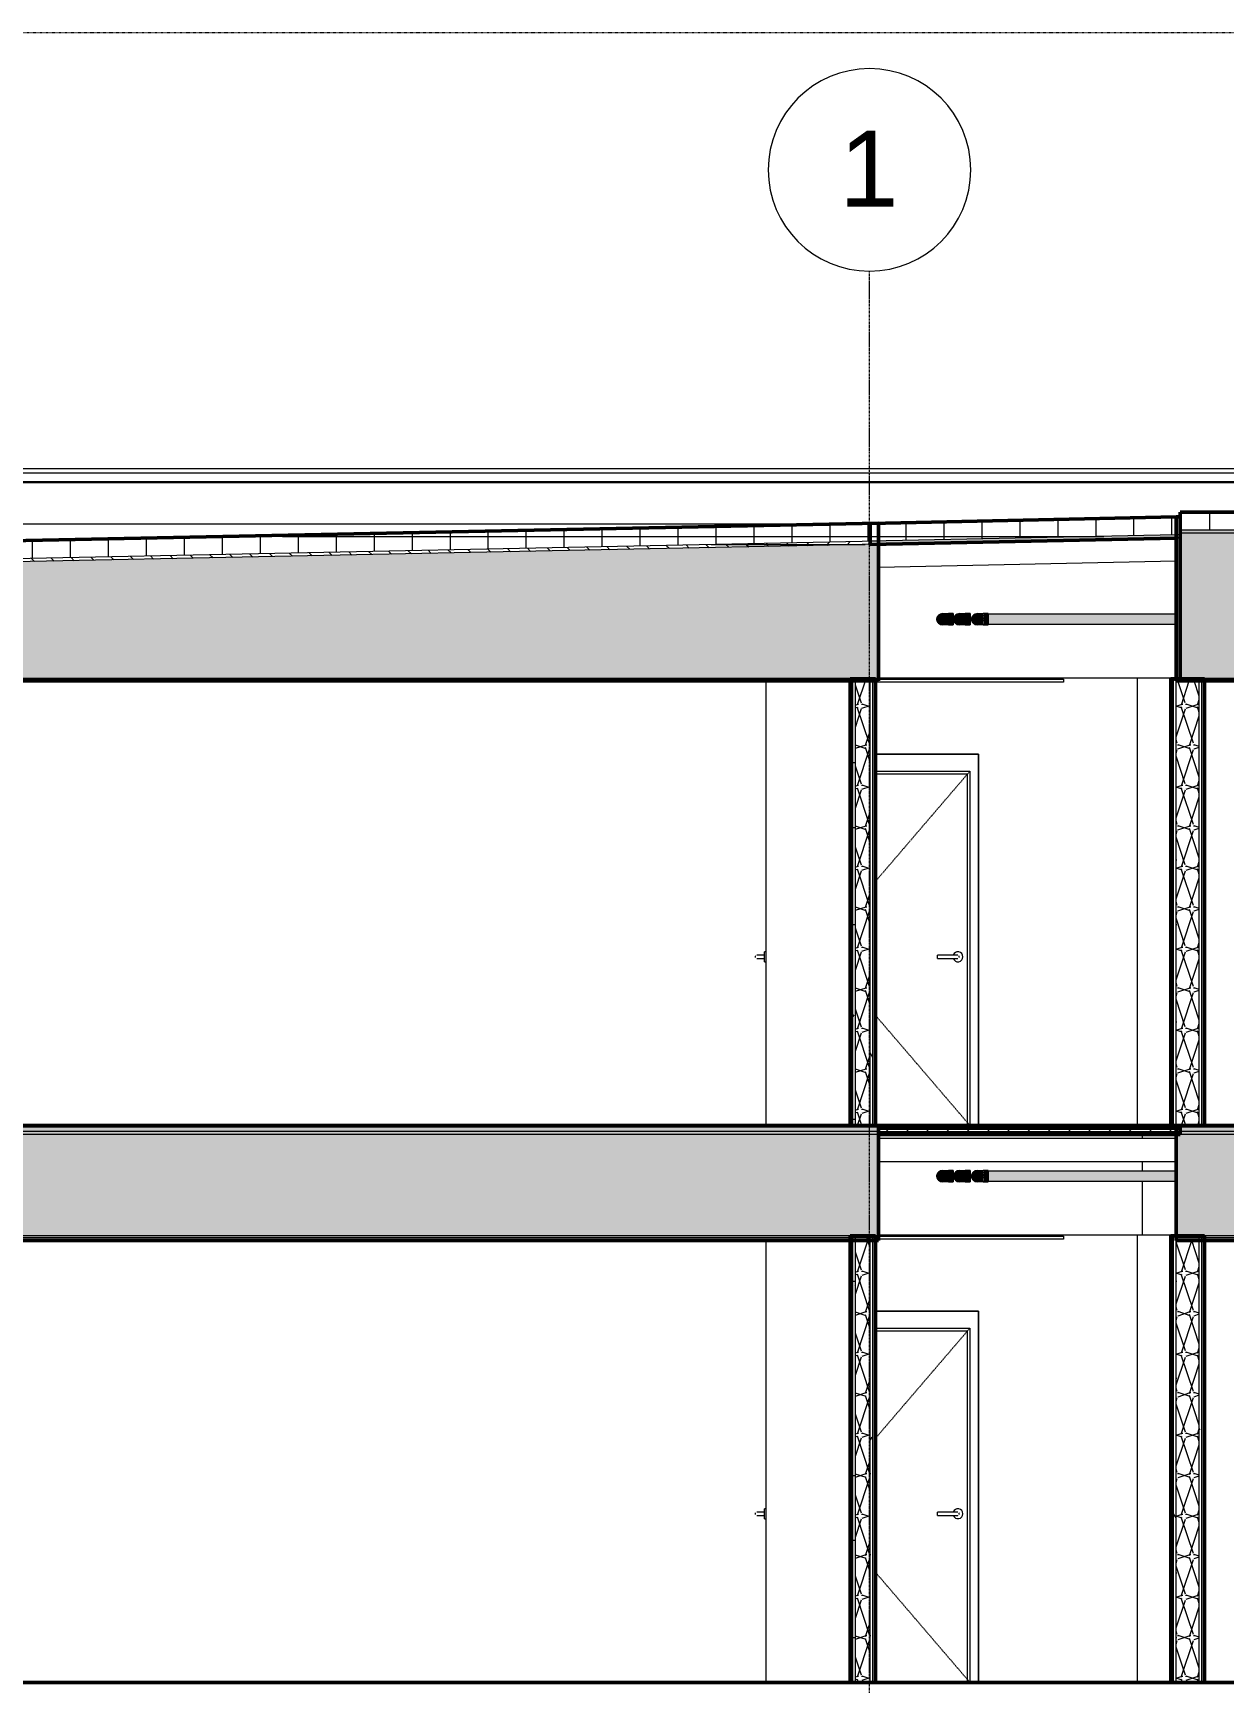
# Model space of a CAD drawing. Header units: inches. Extents: x -4168 to 1483, y -300 to 637.
# Drawn here: x -3679.5 to -3397.3, y 135.9 to 527 of the extents above; entities that cross this region are included whole.
import ezdxf

# ---------------------------------------------------------------- set-up
doc = ezdxf.new("R2010")
doc.units = ezdxf.units.IN
doc.header["$MEASUREMENT"] = 0
for name, pattern in [('Aligning Line 1_8_', [0.25, 0.125, -0.125]), ('Dash 1_16_', [0.125, 0.0625, -0.0625]), ('Grid Line 1_2_', [0.875, 0.5, -0.125, 0.125, -0.125])]:
    doc.linetypes.add(name, pattern=pattern)
for name, color, linetype, lineweight in [('0-1', 7, 'Continuous', 5), ('0-3', 10, 'Continuous', 13), ('A-CLNG-1', 135, 'Continuous', 13), ('A-DOOR-1', 7, 'Dash 1_16_', 9), ('A-DOOR-2', 7, 'Continuous', 9), ('A-DOOR-FRAM-1', 7, 'Continuous', 9), ('A-FLOR-2', 8, 'Continuous', 5), ('A-FLOR-3', 251, 'Continuous', 5), ('A-FLOR-6', 21, 'Continuous', 13), ('A-FLOR-7', 192, 'Continuous', 50), ('A-FLOR-8', 135, 'Continuous', 13), ('A-FLOR-LEVL-1', 51, 'Grid Line 1_2_', 9), ('A-FLOR-MCUT', 51, 'Continuous', 13), ('A-FLOR-PATT-2', 8, 'Continuous', 9), ('A-ROOF', 132, 'Continuous', 13), ('A-ROOF-1', 252, 'Continuous', 13), ('A-ROOF-2', 135, 'Continuous', 13), ('A-ROOF-3', 132, 'Continuous', 50), ('A-ROOF-PATT-1', 132, 'Continuous', 9), ('A-WALL-2', 10, 'Continuous', 13), ('A-WALL-3', 135, 'Continuous', 13), ('A-WALL-PATT-1', 7, 'Continuous', 9), ('A-WALL-PATT-2', 253, 'Continuous', 9), ('G-ANNO-SYMB', 111, 'Aligning Line 1_8_', 9), ('I-WALL-1', 250, 'Continuous', 50), ('I-WALL-2', 135, 'Continuous', 13), ('P-PIPE-1', 55, 'Continuous', 9), ('P-PIPE-2', 8, 'Continuous', 5), ('P-PIPE-3', 94, 'Continuous', 9), ('S-BEAM-1', 55, 'Continuous', 9), ('S-GRID-1', 1, 'Grid Line 1_2_', 9), ('S-GRID-IDEN', 1, 'Continuous', 9)]:
    doc.layers.add(name, color=color, linetype=linetype, lineweight=lineweight)
doc.styles.add('Arial_1', font='arial.ttf', dxfattribs={"height": 18})
pattern_1 = [(0, (-3769.654, 146.633), (30.72, 7.68), [1.267, -21.773, 1.267, -21.773, -122.88]), (0, (-3769.654, 146.633), (30.72, 7.68), [-46.08, 1.267, -44.813, 1.267, -21.773, -53.76]), (0, (-3769.654, 146.633), (30.72, 7.68), [-115.2, 1.267, -14.093, 1.267, -37.133]), (120, (-3758.134, 150.473), (-22.011075, 22.7643), [1.267, -21.773, 1.267, -21.773, -122.88]), (120, (-3758.134, 150.473), (-22.011075, 22.7643), [-46.08, 1.267, -44.813, 1.267, -21.773, -53.76]), (120, (-3758.134, 150.473), (-22.011075, 22.7643), [-115.2, 1.267, -14.093, 1.267, -37.133]), (240, (-3754.294, 165.833), (-8.708925, -30.4443), [1.267, -21.773, 1.267, -21.773, -122.88]), (240, (-3754.294, 165.833), (-8.708925, -30.4443), [-46.08, 1.267, -44.813, 1.267, -21.773, -53.76]), (240, (-3754.294, 165.833), (-8.708925, -30.4443), [-115.2, 1.267, -14.093, 1.267, -37.133])]
pattern_2 = [(161.57, (-3769.174, 147.113), (-3.8399538, -1.54e-05), [0, -27.322, 3.034, 0]), (18.43, (-3770.134, 147.113), (-3.8399538, 1.54e-05), [0, -27.322, 3.034, 0]), (108.43, (-3769.174, 147.113), (1.919622, -9.6005246), [9.106, -21.25]), (71.57, (-3770.134, 147.113), (1.919622, 9.6005246), [9.106, -21.25])]
pattern_3 = [(0, (-3769.654, 146.633), (0, 4.798), []), (315, (-3769.654, 146.633), (4.7984266, 0), [6.786, -6.786]), (45, (-3769.654, 146.633), (4.7984266, 0), [6.786, -6.786])]
pattern_4 = [(0, (-3769.654, 146.633), (0, 9), []), (90, (-3769.654, 146.633), (-9, 6e-16), [])]

# ---------------------------------------------------------------- blocks, each defined once
blk = doc.blocks.new('HOLLOW METAL - UNIT DOOR-V3-BUILDING SECTION - NORTH_SOUTH THRU PARKING RAMP - LOOKING WEST')
at = {"layer": 'A-DOOR-1'}
for p, q in [((-3457.52, 352), (-3479.92, 325.87)), ((-3479.92, 294.13), (-3457.52, 268))]:
    blk.add_line(p, q, dxfattribs=at)
at = {"layer": 'A-DOOR-2'}
for p, q in [((-3461.07, 308.39), (-3465.2, 308.39)), ((-3465.2, 308), (-3465.2, 308.39)), ((-3465.2, 307.61), (-3465.2, 308)), ((-3465.2, 307.61), (-3461.07, 307.61))]:
    blk.add_line(p, q, dxfattribs=at)
at = {"layer": 'A-DOOR-2', "flags": 128}
for points in [[(-3460.48, 308.39), (-3460.48, 308.39), (-3460.48, 308.39), (-3460.48, 308.39), (-3460.48, 308.39), (-3460.49, 308.39), (-3460.49, 308.39), (-3460.5, 308.39), (-3460.51, 308.39), (-3460.51, 308.39), (-3460.52, 308.39), (-3460.53, 308.39), (-3460.54, 308.39), (-3460.55, 308.39), (-3460.57, 308.39), (-3460.58, 308.39), (-3460.59, 308.39), (-3460.61, 308.39), (-3460.62, 308.39), (-3460.64, 308.39), (-3460.66, 308.39), (-3460.67, 308.39), (-3460.69, 308.39), (-3460.71, 308.39), (-3460.73, 308.39), (-3460.75, 308.39), (-3460.77, 308.39), (-3460.79, 308.39), (-3460.81, 308.39), (-3460.83, 308.39), (-3460.85, 308.39), (-3460.88, 308.39), (-3460.9, 308.39), (-3460.92, 308.39), (-3460.94, 308.39), (-3460.97, 308.39), (-3460.99, 308.39), (-3461.01, 308.39), (-3461.04, 308.39), (-3461.06, 308.39), (-3461.07, 308.39)], [(-3461.07, 307.61), (-3461.04, 307.61), (-3461.02, 307.61), (-3461, 307.61), (-3460.97, 307.61), (-3460.95, 307.61), (-3460.93, 307.61), (-3460.9, 307.61), (-3460.88, 307.61), (-3460.86, 307.61), (-3460.84, 307.61), (-3460.82, 307.61), (-3460.79, 307.61), (-3460.77, 307.61), (-3460.75, 307.61), (-3460.73, 307.61), (-3460.71, 307.61), (-3460.7, 307.61), (-3460.68, 307.61), (-3460.66, 307.61), (-3460.64, 307.61), (-3460.63, 307.61), (-3460.61, 307.61), (-3460.6, 307.61), (-3460.58, 307.61), (-3460.57, 307.61), (-3460.56, 307.61), (-3460.55, 307.61), (-3460.54, 307.61), (-3460.53, 307.61), (-3460.52, 307.61), (-3460.51, 307.61), (-3460.5, 307.61), (-3460.5, 307.61), (-3460.49, 307.61), (-3460.49, 307.61), (-3460.48, 307.61), (-3460.48, 307.61), (-3460.48, 307.61), (-3460.48, 307.61)]]:
    blk.add_lwpolyline(points, dxfattribs=at)
at = {"layer": 'A-DOOR-2'}
for centre, radius, start, end in [((-3460.38, 308), 1.18, 0, 160.3657), ((-3460.38, 308), 1.18, 199.5633, 0), ((-3460.48, 308), 0.394, 75, 90), ((-3460.48, 308), 0.394, 270, 285), ((-3460.48, 308), 0.394, 0, 30), ((-3460.48, 308), 0.394, 330, 0)]:
    blk.add_arc(centre, radius, start, end, dxfattribs=at)
at = {"layer": 'A-DOOR-FRAM-1'}
for p, q in [((-3455.52, 356), (-3479.92, 356)), ((-3455.52, 268), (-3455.52, 356)), ((-3479.92, 352), (-3457.52, 352)), ((-3457.52, 352), (-3457.52, 268)), ((-3479.92, 351.37), (-3458.15, 351.37)), ((-3458.15, 351.37), (-3458.15, 268))]:
    blk.add_line(p, q, dxfattribs=at)
blk = doc.blocks.new('Dimension Lumber - LVL - 3_5X5_5-2120386-BUILDING SECTION - NORTH_SOUTH THRU PARKING RAMP - LOOKING WEST')
at = {"layer": 'S-BEAM-1'}
for p, q in [((-3479.22, 265), (-3408.67, 265)), ((-3479.22, 259.5), (-3408.67, 259.5))]:
    blk.add_line(p, q, dxfattribs=at)
blk = doc.blocks.new('Elbow - PVC - Sch 40 - Standard-2079255-BUILDING SECTION - NORTH_SOUTH THRU PARKING RAMP - LOOKING WEST')
at = {"layer": 'P-PIPE-1'}
h = blk.add_hatch(color=256, dxfattribs=at)
h.paths.add_polyline_path([(-3464, 254.66), (-3463.65, 254.7), (-3463.31, 254.85), (-3462.96, 255.16), (-3462.83, 255.35), (-3462.7, 255.65), (-3462.66, 256), (-3462.7, 256.35), (-3462.85, 256.69), (-3463.16, 257.04), (-3463.41, 257.2), (-3463.69, 257.3), (-3464.02, 257.34), (-3464.35, 257.3), (-3464.69, 257.15), (-3465.03, 256.85), (-3465.19, 256.62), (-3465.3, 256.35), (-3465.34, 256), (-3465.3, 255.65), (-3465.15, 255.31), (-3464.84, 254.96), (-3464.53, 254.78), (-3464.31, 254.7)], flags=0)
h.paths.add_polyline_path([(-3464, 254.81), (-3464.31, 254.85), (-3464.64, 255.01), (-3464.84, 255.16), (-3465.03, 255.41), (-3465.16, 255.82), (-3465.19, 256), (-3465.15, 256.31), (-3464.95, 256.7), (-3464.78, 256.88), (-3464.53, 257.05), (-3464.31, 257.15), (-3464, 257.19), (-3463.69, 257.15), (-3463.3, 256.95), (-3463.08, 256.74), (-3462.97, 256.59), (-3462.84, 256.18), (-3462.81, 256), (-3462.85, 255.69), (-3462.97, 255.41), (-3463.16, 255.16), (-3463.5, 254.93), (-3463.82, 254.84)], flags=0)
h = blk.add_hatch(color=256, dxfattribs=at)
h.paths.add_polyline_path([(-3462.65, 256), (-3462.62, 256.95), (-3462.66, 257.34), (-3463.43, 257.32), (-3463.43, 257.29), (-3463.57, 257.27), (-3463.24, 257.1), (-3462.95, 256.82), (-3462.82, 256.63), (-3462.7, 256.35), (-3462.65, 256.03)], flags=0)
h.paths.add_polyline_path([(-3462.97, 256.89), (-3463.21, 257.11), (-3463.03, 256.95)], flags=0)
h.paths.add_polyline_path([(-3463.43, 257.29), (-3463.57, 257.34), (-3463.48, 257.3)], flags=0)
for points in [[(-3462.62, 254.66), (-3462.66, 255.94), (-3462.76, 255.51), (-3462.85, 255.31), (-3463.16, 254.96), (-3463.33, 254.84), (-3463.57, 254.7), (-3463.57, 254.66), (-3462.66, 254.66)], [(-3462.62, 254.66), (-3461.47, 254.66), (-3461.47, 256), (-3462.62, 255.96), (-3462.62, 254.66)]]:
    blk.add_hatch(color=256, dxfattribs=at).paths.add_polyline_path(points, flags=0)
h = blk.add_hatch(color=256, dxfattribs=at)
h.paths.add_polyline_path([(-3462.62, 256), (-3461.47, 256), (-3461.47, 257.3), (-3462.62, 257.3), (-3462.62, 256.06)], flags=0)
h.paths.add_polyline_path([(-3462.62, 257.3), (-3461.47, 257.3), (-3461.47, 257.34), (-3462.62, 257.3), (-3462.62, 257.3)], flags=0)
for p, q in [((-3461.47, 257.34), (-3462.62, 257.34)), ((-3462.62, 254.66), (-3461.47, 254.66)), ((-3461.47, 257.34), (-3461.47, 256)), ((-3461.47, 256), (-3461.47, 254.66))]:
    blk.add_line(p, q, dxfattribs=at)
at = {"layer": 'P-PIPE-1', "flags": 128}
for points in [[(-3465.34, 256), (-3465.34, 256.05), (-3465.34, 256.11), (-3465.33, 256.16), (-3465.33, 256.21), (-3465.32, 256.27), (-3465.31, 256.32), (-3465.29, 256.37), (-3465.28, 256.42), (-3465.26, 256.47), (-3465.24, 256.52), (-3465.22, 256.57), (-3465.19, 256.62), (-3465.17, 256.67), (-3465.14, 256.71), (-3465.11, 256.76), (-3465.08, 256.8), (-3465.05, 256.85), (-3465.01, 256.89), (-3464.97, 256.93), (-3464.94, 256.96), (-3464.9, 257), (-3464.86, 257.04), (-3464.81, 257.07), (-3464.77, 257.1), (-3464.73, 257.13), (-3464.68, 257.16), (-3464.63, 257.19), (-3464.59, 257.21), (-3464.54, 257.23), (-3464.49, 257.25), (-3464.44, 257.27), (-3464.39, 257.29), (-3464.33, 257.3), (-3464.28, 257.31), (-3464.23, 257.32), (-3464.18, 257.33), (-3464.12, 257.34), (-3464.07, 257.34), (-3464.01, 257.34), (-3464, 257.34)], [(-3464, 254.66), (-3464.05, 254.66), (-3464.11, 254.66), (-3464.16, 254.67), (-3464.21, 254.67), (-3464.27, 254.68), (-3464.32, 254.69), (-3464.37, 254.71), (-3464.42, 254.72), (-3464.47, 254.74), (-3464.52, 254.76), (-3464.57, 254.78), (-3464.62, 254.81), (-3464.67, 254.83), (-3464.71, 254.86), (-3464.76, 254.89), (-3464.8, 254.92), (-3464.85, 254.95), (-3464.89, 254.99), (-3464.93, 255.03), (-3464.96, 255.06), (-3465, 255.1), (-3465.04, 255.14), (-3465.07, 255.19), (-3465.1, 255.23), (-3465.13, 255.27), (-3465.16, 255.32), (-3465.19, 255.37), (-3465.21, 255.41), (-3465.23, 255.46), (-3465.25, 255.51), (-3465.27, 255.56), (-3465.29, 255.61), (-3465.3, 255.67), (-3465.31, 255.72), (-3465.32, 255.77), (-3465.33, 255.82), (-3465.34, 255.88), (-3465.34, 255.93), (-3465.34, 255.99), (-3465.34, 256)], [(-3464, 257.34), (-3464, 257.34), (-3464, 257.34), (-3463.99, 257.34), (-3463.98, 257.34), (-3463.97, 257.34), (-3463.96, 257.34), (-3463.95, 257.34), (-3463.93, 257.34), (-3463.91, 257.34), (-3463.89, 257.34), (-3463.87, 257.34), (-3463.84, 257.34), (-3463.82, 257.34), (-3463.79, 257.34), (-3463.76, 257.34), (-3463.73, 257.34), (-3463.69, 257.34), (-3463.66, 257.34), (-3463.62, 257.34), (-3463.58, 257.34), (-3463.54, 257.34), (-3463.5, 257.34), (-3463.46, 257.34), (-3463.41, 257.34), (-3463.37, 257.34), (-3463.32, 257.34), (-3463.27, 257.34), (-3463.22, 257.34), (-3463.17, 257.34), (-3463.12, 257.34), (-3463.07, 257.34), (-3463.02, 257.34), (-3462.97, 257.34), (-3462.91, 257.34), (-3462.86, 257.34), (-3462.8, 257.34), (-3462.75, 257.34), (-3462.69, 257.34), (-3462.64, 257.34), (-3462.62, 257.34)], [(-3462.62, 254.66), (-3462.68, 254.66), (-3462.73, 254.66), (-3462.79, 254.66), (-3462.84, 254.66), (-3462.9, 254.66), (-3462.95, 254.66), (-3463, 254.66), (-3463.06, 254.66), (-3463.11, 254.66), (-3463.16, 254.66), (-3463.21, 254.66), (-3463.26, 254.66), (-3463.31, 254.66), (-3463.36, 254.66), (-3463.4, 254.66), (-3463.45, 254.66), (-3463.49, 254.66), (-3463.53, 254.66), (-3463.57, 254.66), (-3463.61, 254.66), (-3463.65, 254.66), (-3463.68, 254.66), (-3463.72, 254.66), (-3463.75, 254.66), (-3463.78, 254.66), (-3463.81, 254.66), (-3463.84, 254.66), (-3463.86, 254.66), (-3463.89, 254.66), (-3463.91, 254.66), (-3463.93, 254.66), (-3463.94, 254.66), (-3463.96, 254.66), (-3463.97, 254.66), (-3463.98, 254.66), (-3463.99, 254.66), (-3463.99, 254.66), (-3464, 254.66), (-3464, 254.66)]]:
    blk.add_lwpolyline(points, dxfattribs=at)
at = {"layer": 'P-PIPE-1'}
for start, end in [(0, 180), (180, 0)]:
    blk.add_arc((-3464, 256), 1.34, start, end, dxfattribs=at)
blk = doc.blocks.new('Dimension Lumber - LVL - 3_5X5_5-V4-BUILDING SECTION - NORTH_SOUTH THRU PARKING RAMP - LOOKING WEST')
at = {"layer": 'S-BEAM-1'}
for p, q in [((-3479.1, 400.28), (-3479.22, 405.77)), ((-3408.67, 401.74), (-3479.1, 400.28))]:
    blk.add_line(p, q, dxfattribs=at)
blk = doc.blocks.new('HOLLOW METAL - UNIT DOOR-V6-BUILDING SECTION - NORTH_SOUTH THRU PARKING RAMP - LOOKING WEST')
at = {"layer": 'A-DOOR-2'}
for p, q in [((-3505.92, 309.18), (-3506.24, 309.18)), ((-3506.24, 308), (-3506.24, 309.18)), ((-3506.24, 308.39), (-3507.42, 308.39)), ((-3507.42, 307.61), (-3506.24, 307.61)), ((-3506.24, 306.82), (-3506.24, 308)), ((-3506.24, 306.82), (-3505.92, 306.82))]:
    blk.add_line(p, q, dxfattribs=at)
at = {"layer": 'A-DOOR-2', "flags": 128}
for points in [[(-3507.42, 308.39), (-3507.44, 308.39), (-3507.47, 308.39), (-3507.49, 308.39), (-3507.51, 308.39), (-3507.54, 308.39), (-3507.56, 308.39), (-3507.58, 308.39), (-3507.61, 308.39), (-3507.63, 308.39), (-3507.65, 308.39), (-3507.67, 308.39), (-3507.69, 308.39), (-3507.71, 308.39), (-3507.73, 308.39), (-3507.75, 308.39), (-3507.77, 308.39), (-3507.79, 308.39), (-3507.81, 308.39), (-3507.83, 308.39), (-3507.84, 308.39), (-3507.86, 308.39), (-3507.87, 308.39), (-3507.89, 308.39), (-3507.9, 308.39), (-3507.92, 308.39), (-3507.93, 308.39), (-3507.94, 308.39), (-3507.95, 308.39), (-3507.96, 308.39), (-3507.97, 308.39), (-3507.98, 308.39), (-3507.99, 308.39), (-3507.99, 308.39), (-3508, 308.39), (-3508, 308.39), (-3508.01, 308.39), (-3508.01, 308.39), (-3508.01, 308.39), (-3508.01, 308.39)], [(-3508.01, 307.61), (-3508.01, 307.61), (-3508.01, 307.61), (-3508.01, 307.61), (-3508, 307.61), (-3508, 307.61), (-3507.99, 307.61), (-3507.99, 307.61), (-3507.98, 307.61), (-3507.97, 307.61), (-3507.96, 307.61), (-3507.95, 307.61), (-3507.94, 307.61), (-3507.93, 307.61), (-3507.92, 307.61), (-3507.91, 307.61), (-3507.89, 307.61), (-3507.88, 307.61), (-3507.86, 307.61), (-3507.85, 307.61), (-3507.83, 307.61), (-3507.81, 307.61), (-3507.8, 307.61), (-3507.78, 307.61), (-3507.76, 307.61), (-3507.74, 307.61), (-3507.72, 307.61), (-3507.7, 307.61), (-3507.68, 307.61), (-3507.66, 307.61), (-3507.63, 307.61), (-3507.61, 307.61), (-3507.59, 307.61), (-3507.57, 307.61), (-3507.54, 307.61), (-3507.52, 307.61), (-3507.5, 307.61), (-3507.47, 307.61), (-3507.45, 307.61), (-3507.43, 307.61), (-3507.42, 307.61)]]:
    blk.add_lwpolyline(points, dxfattribs=at)
at = {"layer": 'A-DOOR-2'}
for start, end in [(150, 180), (180, 210), (82.7725, 90), (270, 277.2275)]:
    blk.add_arc((-3508.01, 308), 0.394, start, end, dxfattribs=at)
blk = doc.blocks.new('CTR - 1st Phase - Common Walls_rvt-1-BUILDING SECTION - NORTH_SOUTH THRU PARKING RAMP - LOOKING WEST')
at = {"layer": 'A-WALL-PATT-1'}
h = blk.add_hatch(dxfattribs=at)
h.set_pattern_fill('FP_1', color=256, style=0, pattern_type=2)
h.set_pattern_definition(pattern_1)
h.paths.add_polyline_path([(-3485.3, 268), (-3485.3, 373.37), (-3485.92, 373.37), (-3485.92, 268)], flags=0)
h = blk.add_hatch(dxfattribs=at)
h.set_pattern_fill('FP_1', color=256, style=0, pattern_type=2)
h.set_pattern_definition(pattern_1)
h.paths.add_polyline_path([(-3484.67, 268), (-3484.67, 373.37), (-3485.3, 373.37), (-3485.3, 268)], flags=0)
h = blk.add_hatch(dxfattribs=at)
h.set_pattern_fill('FP_1', color=256, style=0, pattern_type=2)
h.set_pattern_definition(pattern_1)
h.paths.add_polyline_path([(-3480.55, 268), (-3480.55, 373.37), (-3481.17, 373.37), (-3481.17, 268)], flags=0)
h = blk.add_hatch(dxfattribs=at)
h.set_pattern_fill('FP_1', color=256, style=0, pattern_type=2)
h.set_pattern_definition(pattern_1)
h.paths.add_polyline_path([(-3479.92, 268), (-3479.92, 373.37), (-3480.55, 373.37), (-3480.55, 268)], flags=0)
h = blk.add_hatch(dxfattribs=at)
h.set_pattern_fill('FP_1', color=256, style=0, pattern_type=2)
h.set_pattern_definition(pattern_1)
h.paths.add_polyline_path([(-3409.3, 268), (-3409.3, 373.87), (-3409.92, 373.87), (-3409.92, 268)], flags=0)
h = blk.add_hatch(dxfattribs=at)
h.set_pattern_fill('FP_1', color=256, style=0, pattern_type=2)
h.set_pattern_definition(pattern_1)
h.paths.add_polyline_path([(-3408.67, 268), (-3408.67, 373.87), (-3409.3, 373.87), (-3409.3, 268)], flags=0)
h = blk.add_hatch(dxfattribs=at)
h.set_pattern_fill('FP_1', color=256, style=0, pattern_type=2)
h.set_pattern_definition(pattern_1)
h.paths.add_polyline_path([(-3401.92, 268), (-3401.92, 373.37), (-3402.55, 373.37), (-3402.55, 268)], flags=0)
h = blk.add_hatch(dxfattribs=at)
h.set_pattern_fill('FP_1', color=256, style=0, pattern_type=2)
h.set_pattern_definition(pattern_1)
h.paths.add_polyline_path([(-3485.3, 136), (-3485.3, 240.75), (-3485.92, 240.75), (-3485.92, 136)], flags=0)
h = blk.add_hatch(dxfattribs=at)
h.set_pattern_fill('FP_1', color=256, style=0, pattern_type=2)
h.set_pattern_definition(pattern_1)
h.paths.add_polyline_path([(-3484.67, 136), (-3484.67, 240.75), (-3485.3, 240.75), (-3485.3, 136)], flags=0)
h = blk.add_hatch(dxfattribs=at)
h.set_pattern_fill('FP_1', color=256, style=0, pattern_type=2)
h.set_pattern_definition(pattern_1)
h.paths.add_polyline_path([(-3481.17, 136), (-3480.55, 136), (-3480.55, 240.75), (-3481.17, 240.75), (-3481.17, 160.21)], flags=0)
h = blk.add_hatch(dxfattribs=at)
h.set_pattern_fill('FP_1', color=256, style=0, pattern_type=2)
h.set_pattern_definition(pattern_1)
h.paths.add_polyline_path([(-3409.3, 136), (-3409.3, 241.87), (-3409.92, 241.87), (-3409.92, 136)], flags=0)
h = blk.add_hatch(dxfattribs=at)
h.set_pattern_fill('FP_1', color=256, style=0, pattern_type=2)
h.set_pattern_definition(pattern_1)
h.paths.add_polyline_path([(-3409.3, 136), (-3408.67, 136), (-3408.67, 241.87), (-3409.3, 241.87), (-3409.3, 147.98)], flags=0)
h = blk.add_hatch(dxfattribs=at)
h.set_pattern_fill('FP_1', color=256, style=0, pattern_type=2)
h.set_pattern_definition(pattern_1)
h.paths.add_polyline_path([(-3402.55, 136), (-3402.55, 240.75), (-3403.17, 240.75), (-3403.17, 136)], flags=0)
h = blk.add_hatch(dxfattribs=at)
h.set_pattern_fill('FP_1', color=256, style=0, pattern_type=2)
h.set_pattern_definition(pattern_1)
h.paths.add_polyline_path([(-3401.92, 136), (-3401.92, 240.75), (-3402.55, 240.75), (-3402.55, 136)], flags=0)
at = {"layer": 'A-WALL-PATT-2'}
h = blk.add_hatch(dxfattribs=at)
h.set_pattern_fill('FP_4', color=256, style=0, pattern_type=2)
h.set_pattern_definition(pattern_2)
h.paths.add_polyline_path([(-3481.17, 268), (-3481.17, 373.87), (-3484.67, 373.87), (-3484.67, 268)], flags=0)
h = blk.add_hatch(dxfattribs=at)
h.set_pattern_fill('FP_4', color=256, style=0, pattern_type=2)
h.set_pattern_definition(pattern_2)
h.paths.add_polyline_path([(-3403.17, 268), (-3403.17, 373.37), (-3407.67, 373.37), (-3407.67, 373.87), (-3408.67, 373.87), (-3408.67, 268)], flags=0)
h = blk.add_hatch(dxfattribs=at)
h.set_pattern_fill('FP_4', color=256, style=0, pattern_type=2)
h.set_pattern_definition(pattern_2)
h.paths.add_polyline_path([(-3484.67, 136), (-3481.17, 136), (-3481.17, 241.87), (-3484.67, 241.87), (-3484.67, 160.21)], flags=0)
h = blk.add_hatch(dxfattribs=at)
h.set_pattern_fill('FP_4', color=256, style=0, pattern_type=2)
h.set_pattern_definition(pattern_2)
h.paths.add_polyline_path([(-3403.17, 136), (-3403.17, 240.75), (-3408.67, 240.75), (-3408.67, 136)], flags=0)
at = {"layer": 'P-PIPE-1'}
for points in [[(-3464, 386.81), (-3463.64, 386.88), (-3463.41, 386.97), (-3463.16, 387.16), (-3462.97, 387.41), (-3462.85, 387.71), (-3462.82, 388.07), (-3462.9, 388.43), (-3463.03, 388.67), (-3463.16, 388.84), (-3463.46, 389.05), (-3463.82, 389.16), (-3464, 389.19), (-3464.31, 389.15), (-3464.59, 389.03), (-3464.84, 388.84), (-3465.05, 388.55), (-3465.16, 388.18), (-3465.17, 387.9), (-3465.13, 387.65), (-3465.03, 387.41), (-3464.84, 387.16), (-3464.53, 386.95), (-3464.18, 386.84)], [(-3460, 386.81), (-3459.64, 386.88), (-3459.41, 386.97), (-3459.16, 387.16), (-3458.97, 387.41), (-3458.85, 387.71), (-3458.82, 388.07), (-3458.9, 388.43), (-3459.03, 388.67), (-3459.16, 388.84), (-3459.46, 389.05), (-3459.82, 389.16), (-3460, 389.19), (-3460.34, 389.13), (-3460.59, 389.03), (-3460.84, 388.84), (-3461.05, 388.55), (-3461.16, 388.18), (-3461.17, 387.9), (-3461.13, 387.65), (-3461.03, 387.41), (-3460.84, 387.16), (-3460.59, 386.97), (-3460.18, 386.84)], [(-3455.76, 386.81), (-3455.39, 386.88), (-3455.16, 386.97), (-3454.92, 387.16), (-3454.73, 387.41), (-3454.61, 387.71), (-3454.58, 388.07), (-3454.66, 388.43), (-3454.79, 388.67), (-3454.92, 388.84), (-3455.22, 389.05), (-3455.58, 389.16), (-3455.76, 389.19), (-3456.15, 389.11), (-3456.35, 389.03), (-3456.6, 388.84), (-3456.8, 388.55), (-3456.92, 388.18), (-3456.93, 387.9), (-3456.89, 387.65), (-3456.79, 387.41), (-3456.6, 387.16), (-3456.35, 386.97), (-3455.94, 386.84)], [(-3464, 254.81), (-3463.64, 254.88), (-3463.41, 254.97), (-3463.16, 255.16), (-3462.97, 255.41), (-3462.85, 255.71), (-3462.82, 256.07), (-3462.9, 256.43), (-3463.03, 256.67), (-3463.16, 256.84), (-3463.46, 257.05), (-3463.82, 257.16), (-3464, 257.19), (-3464.31, 257.15), (-3464.59, 257.03), (-3464.84, 256.84), (-3465.05, 256.55), (-3465.16, 256.18), (-3465.17, 255.9), (-3465.13, 255.65), (-3465.03, 255.41), (-3464.84, 255.16), (-3464.53, 254.95), (-3464.18, 254.84)], [(-3460, 254.81), (-3459.64, 254.88), (-3459.41, 254.97), (-3459.16, 255.16), (-3458.97, 255.41), (-3458.85, 255.71), (-3458.82, 256.07), (-3458.9, 256.43), (-3459.03, 256.67), (-3459.16, 256.84), (-3459.46, 257.05), (-3459.82, 257.16), (-3460, 257.19), (-3460.34, 257.13), (-3460.59, 257.03), (-3460.84, 256.84), (-3461.05, 256.55), (-3461.16, 256.18), (-3461.17, 255.9), (-3461.13, 255.65), (-3461.03, 255.41), (-3460.84, 255.16), (-3460.59, 254.97), (-3460.18, 254.84)], [(-3455.76, 254.81), (-3455.39, 254.88), (-3455.16, 254.97), (-3454.92, 255.16), (-3454.73, 255.41), (-3454.61, 255.71), (-3454.58, 256.07), (-3454.66, 256.43), (-3454.79, 256.67), (-3454.92, 256.84), (-3455.22, 257.05), (-3455.58, 257.16), (-3455.76, 257.19), (-3456.15, 257.11), (-3456.35, 257.03), (-3456.6, 256.84), (-3456.8, 256.55), (-3456.92, 256.18), (-3456.93, 255.9), (-3456.89, 255.65), (-3456.79, 255.41), (-3456.6, 255.16), (-3456.35, 254.97), (-3455.94, 254.84)]]:
    blk.add_hatch(color=256, dxfattribs=at).paths.add_polyline_path(points, flags=0)
at = {"layer": 'P-PIPE-2'}
for points in [[(-3453.23, 388), (-3408.67, 388.01), (-3408.67, 389.19), (-3453.23, 389.15), (-3453.23, 388.31)], [(-3451.96, 386.81), (-3408.67, 386.85), (-3408.67, 388), (-3453.23, 388), (-3453.23, 386.81)], [(-3408.67, 256), (-3408.67, 257.19), (-3453.23, 257.15), (-3453.23, 256), (-3416.67, 256)], [(-3418.44, 254.81), (-3408.67, 254.85), (-3408.67, 256), (-3453.23, 256), (-3453.23, 254.81), (-3435.2, 254.81)]]:
    blk.add_hatch(color=256, dxfattribs=at).paths.add_polyline_path(points, flags=0)
at = {"layer": 'A-CLNG-1'}
for p, q in [((-3435.32, 373.07), (-3479.92, 373.07)), ((-3479.22, 373.82), (-3435.32, 373.82)), ((-3435.32, 373.82), (-3435.32, 373.07)), ((-3479.22, 241.82), (-3435.32, 241.82)), ((-3435.32, 241.07), (-3479.22, 241.07)), ((-3435.32, 241.82), (-3435.32, 241.07))]:
    blk.add_line(p, q, dxfattribs=at)
at = {"layer": 'A-WALL-2'}
for p, q in [((-3485.3, 268), (-3485.3, 373.87)), ((-3484.67, 268), (-3484.67, 373.87)), ((-3481.17, 268), (-3481.17, 373.87)), ((-3480.55, 268), (-3480.55, 373.87)), ((-3409.3, 268), (-3409.3, 373.87)), ((-3408.67, 268), (-3408.67, 373.87)), ((-3403.17, 268), (-3403.17, 373.87)), ((-3402.55, 268), (-3402.55, 373.87)), ((-3485.3, 136), (-3485.3, 241.87)), ((-3484.67, 136), (-3484.67, 241.87)), ((-3481.17, 136), (-3481.17, 241.87)), ((-3480.55, 136), (-3480.55, 241.87)), ((-3409.3, 136), (-3409.3, 241.87)), ((-3408.67, 136), (-3408.67, 241.87)), ((-3403.17, 136), (-3403.17, 241.87)), ((-3402.55, 136), (-3402.55, 241.87))]:
    blk.add_line(p, q, dxfattribs=at)
at = {"layer": 'I-WALL-1'}
for p, q in [((-3485.92, 373.87), (-3485.92, 268)), ((-3479.92, 373.87), (-3485.92, 373.87)), ((-3479.92, 268), (-3479.92, 373.87)), ((-3401.92, 373.87), (-3409.92, 373.87)), ((-3409.92, 373.87), (-3409.92, 268)), ((-3401.92, 268), (-3401.92, 373.87)), ((-3485.92, 268), (-3479.92, 268)), ((-3409.92, 268), (-3401.92, 268)), ((-3485.92, 241.87), (-3485.92, 136)), ((-3479.92, 241.87), (-3485.92, 241.87)), ((-3479.92, 136), (-3479.92, 241.87)), ((-3401.92, 241.87), (-3409.92, 241.87)), ((-3409.92, 241.87), (-3409.92, 136)), ((-3401.92, 136), (-3401.92, 241.87)), ((-3485.92, 136), (-3479.92, 136)), ((-3409.92, 136), (-3401.92, 136))]:
    blk.add_line(p, q, dxfattribs=at)
at = {"layer": 'I-WALL-2'}
for p, q in [((-3505.92, 373.37), (-3505.92, 268)), ((-3417.92, 374), (-3479.22, 374)), ((-3408.67, 374), (-3417.92, 374)), ((-3417.92, 374), (-3417.92, 268)), ((-3479.92, 356), (-3455.52, 356)), ((-3455.52, 356), (-3455.52, 268)), ((-3505.92, 240.75), (-3505.92, 136)), ((-3417.92, 242), (-3479.22, 242)), ((-3408.67, 242), (-3417.92, 242)), ((-3417.92, 242), (-3417.92, 136)), ((-3479.92, 224), (-3455.52, 224)), ((-3455.52, 224), (-3455.52, 136))]:
    blk.add_line(p, q, dxfattribs=at)
at = {"layer": 'P-PIPE-1'}
for p, q in [((-3408.67, 389.19), (-3453.23, 389.19)), ((-3453.23, 386.81), (-3408.67, 386.81)), ((-3408.67, 257.19), (-3453.23, 257.19)), ((-3453.23, 254.81), (-3408.67, 254.81))]:
    blk.add_line(p, q, dxfattribs=at)
at = {"layer": 'P-PIPE-3'}
for centre, start, end in [((-3464, 388), 0, 180), ((-3464, 388), 180, 0), ((-3460, 388), 0, 180), ((-3460, 388), 180, 0), ((-3455.76, 388), 0, 180), ((-3455.76, 388), 180, 0), ((-3464, 256), 0, 180), ((-3464, 256), 180, 0), ((-3460, 256), 0, 180), ((-3460, 256), 180, 0), ((-3455.76, 256), 0, 180), ((-3455.76, 256), 180, 0)]:
    blk.add_arc(centre, 1.19, start, end, dxfattribs=at)
at = {"layer": '0-3'}
for name, p in [('Dimension Lumber - LVL - 3_5X5_5-V4-BUILDING SECTION - NORTH_SOUTH THRU PARKING RAMP - LOOKING WEST', (0, 0)), ('Elbow - PVC - Sch 40 - Standard-2079255-BUILDING SECTION - NORTH_SOUTH THRU PARKING RAMP - LOOKING WEST', (0, 132)), ('Elbow - PVC - Sch 40 - Standard-2079255-BUILDING SECTION - NORTH_SOUTH THRU PARKING RAMP - LOOKING WEST', (4, 132)), ('Elbow - PVC - Sch 40 - Standard-2079255-BUILDING SECTION - NORTH_SOUTH THRU PARKING RAMP - LOOKING WEST', (8.24, 132)), ('HOLLOW METAL - UNIT DOOR-V3-BUILDING SECTION - NORTH_SOUTH THRU PARKING RAMP - LOOKING WEST', (0, 0)), ('HOLLOW METAL - UNIT DOOR-V6-BUILDING SECTION - NORTH_SOUTH THRU PARKING RAMP - LOOKING WEST', (0, 0)), ('Dimension Lumber - LVL - 3_5X5_5-2120386-BUILDING SECTION - NORTH_SOUTH THRU PARKING RAMP - LOOKING WEST', (0, 0)), ('Elbow - PVC - Sch 40 - Standard-2079255-BUILDING SECTION - NORTH_SOUTH THRU PARKING RAMP - LOOKING WEST', (0, 0)), ('Elbow - PVC - Sch 40 - Standard-2079255-BUILDING SECTION - NORTH_SOUTH THRU PARKING RAMP - LOOKING WEST', (4, 0)), ('Elbow - PVC - Sch 40 - Standard-2079255-BUILDING SECTION - NORTH_SOUTH THRU PARKING RAMP - LOOKING WEST', (8.24, 0)), ('HOLLOW METAL - UNIT DOOR-V3-BUILDING SECTION - NORTH_SOUTH THRU PARKING RAMP - LOOKING WEST', (0, -132)), ('HOLLOW METAL - UNIT DOOR-V6-BUILDING SECTION - NORTH_SOUTH THRU PARKING RAMP - LOOKING WEST', (0, -132))]:
    blk.add_blockref(name, p, dxfattribs=at)
blk = doc.blocks.new('Basic Wall _ EXT - FIBER CEMENT - SMALL - ___-2145929-BUILDING SECTION - NORTH_SOUTH THRU PARKING RAMP - LOOKING WEST')
at = {"layer": 'A-WALL-3'}
for p, q in [((-2061.36, 423.66), (-3867.29, 423.66)), ((-2076.8, 422.6), (-3851.85, 422.6)), ((-3851.44, 420.42), (-2077.21, 420.42)), ((-2077.53, 420.57), (-3851.11, 420.57))]:
    blk.add_line(p, q, dxfattribs=at)
blk = doc.blocks.new('Grid - Grid Head - Circle-50561-BUILDING SECTION - NORTH_SOUTH THRU PARKING RAMP - LOOKING WEST')
at = {"layer": 'S-GRID-IDEN'}
for start, end in [(0, 180), (180, 360)]:
    blk.add_arc((-3481.32, 494.5), 24, start, end, dxfattribs=at)

msp = doc.modelspace()

# ---------------------------------------------------------------- hatches: boundary and pattern name
at = {"layer": 'A-FLOR-2'}
for points in [[(-3479.2237, 410.5259), (-3408.6737, 411.9957), (-3408.6737, 412.2457), (-3479.2237, 410.776), (-3479.2237, 410.5441)], [(-3416.6737, 267.0312), (-3408.6737, 267.0312), (-3408.6737, 267.4062), (-3479.2237, 267.4062), (-3479.2237, 267.0312), (-3417.5098, 267.0312)]]:
    msp.add_hatch(color=256, dxfattribs=at).paths.add_polyline_path(points, flags=0)
h = msp.add_hatch(color=256, dxfattribs=at)
h.paths.add_polyline_path([(-2076.1737, 267.625), (-2076.1737, 267.875), (-3408.6737, 267.875), (-3408.6737, 267.625), (-2127.9861, 267.625)], flags=0)
h.paths.add_polyline_path([(-3857.9737, 267.625), (-3479.2237, 267.625), (-3479.2237, 267.875), (-3857.9737, 267.875)], flags=0)
at = {"layer": 'A-FLOR-3'}
h = msp.add_hatch(color=256, dxfattribs=at)
h.paths.add_polyline_path([(-2077.7086, 241.375), (-2076.7987, 241.375), (-2076.7987, 241.875), (-3408.6737, 241.875), (-3408.6737, 241.375), (-2094.4678, 241.375)], flags=0)
h.paths.add_polyline_path([(-3850.4304, 241.375), (-3484.6737, 241.3823), (-3484.6737, 241.875), (-3851.8487, 241.875), (-3851.8487, 241.375)], flags=0)
h.paths.add_polyline_path([(-3481.1737, 241.375), (-3479.2237, 241.375), (-3479.2237, 241.875), (-3481.1737, 241.875), (-3481.1737, 241.3776)], flags=0)
at = {"layer": 'A-FLOR-6'}
msp.add_hatch(color=256, dxfattribs=at).paths.add_polyline_path([(-3479.2237, 405.7749), (-3408.6737, 407.2653), (-3408.6737, 407.9948), (-3479.2237, 406.4844), (-3479.2237, 405.7931)], flags=0)
at = {"layer": 'A-FLOR-PATT-2'}
h = msp.add_hatch(dxfattribs=at)
h.set_pattern_fill('FP_9', color=256, style=0, pattern_type=2)
h.set_pattern_definition(pattern_4)
h.paths.add_polyline_path([(-3479.2237, 406.525), (-3408.6737, 407.9948), (-3408.6737, 411.9957), (-3479.2237, 410.5259), (-3479.2237, 406.5433)], flags=0)
h = msp.add_hatch(dxfattribs=at)
h.set_pattern_fill('FP_2', color=256, style=0, pattern_type=2)
h.set_pattern_definition([(0, (-3769.654, 146.633), (15.36, 3.84), [1.267, -10.253, 1.267, -10.253, -61.44]), (0, (-3769.654, 146.633), (15.36, 3.84), [-23.04, 1.267, -21.773, 1.267, -10.253, -26.88]), (0, (-3769.654, 146.633), (15.36, 3.84), [-57.6, 1.267, -6.413, 1.267, -17.933]), (120, (-3763.894, 148.553), (-11.0055376, 11.38215), [1.267, -10.253, 1.267, -10.253, -61.44]), (120, (-3763.894, 148.553), (-11.0055376, 11.38215), [-23.04, 1.267, -21.773, 1.267, -10.253, -26.88]), (120, (-3763.894, 148.553), (-11.0055376, 11.38215), [-57.6, 1.267, -6.413, 1.267, -17.933]), (240, (-3761.974, 156.233), (-4.3544624, -15.22215), [1.267, -10.253, 1.267, -10.253, -61.44]), (240, (-3761.974, 156.233), (-4.3544624, -15.22215), [-23.04, 1.267, -21.773, 1.267, -10.253, -26.88]), (240, (-3761.974, 156.233), (-4.3544624, -15.22215), [-57.6, 1.267, -6.413, 1.267, -17.933])])
h.paths.add_polyline_path([(-3857.9737, 266.625), (-3479.2237, 266.625), (-3479.2237, 267.625), (-3857.9737, 267.625)], flags=0)
h.paths.add_polyline_path([(-2076.1737, 266.625), (-2076.1737, 267.625), (-3408.6737, 267.625), (-3408.6737, 266.625), (-2127.9861, 266.625)], flags=0)
h = msp.add_hatch(dxfattribs=at)
h.set_pattern_fill('FP_3', color=256, style=0, pattern_type=2)
h.set_pattern_definition(pattern_3)
h.paths.add_polyline_path([(-2127.9861, 265.875), (-2070.6737, 265.875), (-2070.6737, 266.625), (-3408.6737, 266.625), (-3408.6737, 265.875), (-2195.0229, 265.875)], flags=0)
h.paths.add_polyline_path([(-3857.9737, 265.875), (-3479.2237, 265.875), (-3479.2237, 266.625), (-3857.9737, 266.625)], flags=0)
h = msp.add_hatch(dxfattribs=at)
h.set_pattern_fill('FP_3', color=256, style=0, pattern_type=2)
h.set_pattern_definition(pattern_3)
h.paths.add_polyline_path([(-3416.6737, 267.4062), (-3408.6737, 267.4062), (-3408.6737, 268), (-3479.2237, 268), (-3479.2237, 267.4062), (-3417.67, 267.4062)], flags=0)
h = msp.add_hatch(dxfattribs=at)
h.set_pattern_fill('FP_3', color=256, style=0, pattern_type=2)
h.set_pattern_definition(pattern_3)
h.paths.add_polyline_path([(-3435.2028, 266.4375), (-3408.6737, 266.4375), (-3408.6737, 267.0312), (-3479.2237, 267.0312), (-3479.2237, 266.4375), (-3451.9619, 266.4375)], flags=0)
h = msp.add_hatch(dxfattribs=at)
h.set_pattern_fill('FP_3', color=256, style=0, pattern_type=2)
h.set_pattern_definition(pattern_3)
h.paths.add_polyline_path([(-3416.6737, 265.8437), (-3408.6737, 265.875), (-3408.6737, 266.4375), (-3479.2237, 266.4375), (-3479.2237, 265.8437), (-3418.4436, 265.8437)], flags=0)
h = msp.add_hatch(dxfattribs=at)
h.set_pattern_fill('FP_4', color=256, style=0, pattern_type=2)
h.set_pattern_definition(pattern_2)
h.paths.add_polyline_path([(-2999.4639, 241.875), (-2070.6737, 241.875), (-2070.6737, 265.875), (-3408.6737, 265.875), (-3408.6737, 241.875), (-3066.5006, 241.875)], flags=0)
h.paths.add_polyline_path([(-3854.1824, 241.875), (-3479.2237, 241.875), (-3479.2237, 265.875), (-3857.9737, 265.875), (-3857.9737, 241.875)], flags=0)
h = msp.add_hatch(dxfattribs=at)
h.set_pattern_fill('FP_1', color=256, style=0, pattern_type=2)
h.set_pattern_definition(pattern_1)
h.paths.add_polyline_path([(-3479.2237, 240.75), (-3479.2237, 241.375), (-3481.1737, 241.375), (-3481.1737, 240.75)], flags=0)
h.paths.add_polyline_path([(-2492.6917, 240.75), (-2076.7987, 240.75), (-2076.7987, 241.375), (-3408.6737, 241.375), (-3408.6737, 240.75), (-2497.7749, 240.75)], flags=0)
h.paths.add_polyline_path([(-3484.6737, 240.75), (-3484.6737, 241.375), (-3851.8487, 241.375), (-3851.8487, 240.75), (-3485.9237, 240.75)], flags=0)
at = {"layer": 'A-ROOF-1'}
h = msp.add_hatch(color=256, dxfattribs=at)
h.paths.add_polyline_path([(-3851.8487, 402.876), (-3479.2237, 410.5801), (-3479.2237, 410.7942), (-3851.8487, 403.126)], flags=0)
h.paths.add_polyline_path([(-3408.6737, 411.9959), (-3407.6738, 412.0165), (-3407.6737, 412.2666), (-3408.6737, 412.2457), (-3408.6737, 412.0165)], flags=0)
msp.add_hatch(color=256, dxfattribs=at).paths.add_polyline_path([(-2077.7086, 413.1376), (-2076.7987, 413.1376), (-2076.7987, 413.3877), (-3407.6737, 413.3877), (-3407.6737, 413.1376), (-2086.0882, 413.1376)], flags=0)
at = {"layer": 'A-ROOF-PATT-1'}
h = msp.add_hatch(dxfattribs=at)
h.set_pattern_fill('FP_9', color=256, style=0, pattern_type=2)
h.set_pattern_definition(pattern_4)
h.paths.add_polyline_path([(-3852.4737, 398.8623), (-3479.2237, 406.5433), (-3479.2237, 410.5441), (-3852.4737, 402.8622), (-3852.4737, 401.4999)], flags=0)
h.paths.add_polyline_path([(-3408.6737, 407.9951), (-3407.6737, 408.0157), (-3407.6737, 412.0165), (-3408.6737, 411.9957), (-3408.6737, 408.3866)], flags=0)
h = msp.add_hatch(dxfattribs=at)
h.set_pattern_fill('FP_9', color=256, style=0, pattern_type=2)
h.set_pattern_definition(pattern_4)
h.paths.add_polyline_path([(-2898.9088, 409.1368), (-2076.1737, 409.1368), (-2076.1737, 413.1376), (-3407.6737, 413.1376), (-3407.6737, 409.1368), (-2932.4271, 409.1368)], flags=0)
h = msp.add_hatch(dxfattribs=at)
h.set_pattern_fill('FP_4', color=256, style=0, pattern_type=2)
h.set_pattern_definition(pattern_2)
h.paths.add_polyline_path([(-3602.7946, 374), (-3479.2237, 374), (-3479.2237, 405.7931), (-3857.9737, 397.9989), (-3857.9737, 374), (-3669.8314, 374)], flags=0)
h.paths.add_polyline_path([(-3407.6737, 374), (-3407.6854, 407.2653), (-3408.6737, 407.2447), (-3408.6737, 374)], flags=0)
h = msp.add_hatch(dxfattribs=at)
h.set_pattern_fill('FP_3', color=256, style=0, pattern_type=2)
h.set_pattern_definition(pattern_3)
h.paths.add_polyline_path([(-3852.4737, 398.1121), (-3479.2237, 405.7931), (-3479.2237, 406.5433), (-3852.4737, 398.8623)], flags=0)
h.paths.add_polyline_path([(-3408.6737, 407.2449), (-3407.6737, 407.2655), (-3407.6737, 408.0157), (-3408.6737, 407.9948), (-3408.6737, 407.2653)], flags=0)
h = msp.add_hatch(dxfattribs=at)
h.set_pattern_fill('FP_3', color=256, style=0, pattern_type=2)
h.set_pattern_definition(pattern_3)
h.paths.add_polyline_path([(-2076.2407, 408.3866), (-2076.1737, 408.3866), (-2076.1737, 409.1368), (-3407.6737, 409.1368), (-3407.6737, 408.3866), (-2094.4678, 408.3866)], flags=0)
h = msp.add_hatch(dxfattribs=at)
h.set_pattern_fill('FP_4', color=256, style=0, pattern_type=2)
h.set_pattern_definition(pattern_2)
h.paths.add_polyline_path([(-3407.6737, 374), (-2076.1737, 374), (-2076.1737, 408.3866), (-3407.6737, 408.3866), (-3407.6737, 389.426)], flags=0)
h = msp.add_hatch(dxfattribs=at)
h.set_pattern_fill('FP_1', color=256, style=0, pattern_type=2)
h.set_pattern_definition(pattern_1)
h.paths.add_polyline_path([(-3481.1737, 373.375), (-3479.2237, 373.375), (-3479.2237, 374), (-3851.8487, 374), (-3851.8487, 373.375), (-3484.6737, 373.375), (-3484.6737, 373.875), (-3481.1737, 373.875)], flags=0)
h.paths.add_polyline_path([(-3408.4738, 373.875), (-3407.6737, 373.875), (-3407.6737, 374), (-3408.6737, 373.9848), (-3408.6737, 373.875)], flags=0)
h = msp.add_hatch(dxfattribs=at)
h.set_pattern_fill('FP_1', color=256, style=0, pattern_type=2)
h.set_pattern_definition(pattern_1)
h.paths.add_polyline_path([(-3066.5006, 373.375), (-2076.7987, 373.375), (-2076.7987, 374), (-3407.6737, 373.9832), (-3407.6737, 373.375), (-3067.4237, 373.375)], flags=0)

# ---------------------------------------------------------------- linework, layer by layer
at = {"layer": 'A-FLOR-7'}
for p, q in [((-3408.6737, 412.2457), (-3481.1737, 410.7353)), ((-3481.1737, 410.7353), (-3481.1737, 405.7342)), ((-3481.1737, 405.7342), (-3408.6737, 407.2447)), ((-2076.7987, 268), (-3857.9737, 268)), ((-3479.2237, 268), (-3479.2237, 240.75)), ((-3408.6737, 268), (-3408.6737, 240.75)), ((-3407.6737, 265.8437), (-3407.6737, 268)), ((-3479.2237, 265.8437), (-3407.6737, 265.8437)), ((-3851.8487, 240.75), (-3479.2237, 240.75)), ((-3408.6737, 240.75), (-2076.7987, 240.75)), ((-2076.7987, 136), (-3852.4737, 136))]:
    msp.add_line(p, q, dxfattribs=at)
at = {"layer": 'A-FLOR-8'}
for p, q in [((-3416.6737, 265.8437), (-3416.6737, 265)), ((-3416.6737, 259.5), (-3416.6737, 257.1861)), ((-3416.6737, 254.8125), (-3416.6737, 241.9979))]:
    msp.add_line(p, q, dxfattribs=at)
at = {"layer": 'A-FLOR-LEVL-1'}
for p, q in [((-4167.9645, 268), (-1830.091, 268)), ((-4167.9645, 136), (-1830.091, 136))]:
    msp.add_line(p, q, dxfattribs=at)
at = {"layer": 'A-FLOR-MCUT'}
for p, q in [((-3408.6737, 411.9957), (-3481.1737, 410.4853)), ((-3408.6737, 407.9948), (-3481.1737, 406.4844)), ((-3479.2237, 267.875), (-3857.9737, 267.875)), ((-3479.2237, 267.625), (-3857.9737, 267.625)), ((-3479.2237, 266.625), (-3857.9737, 266.625)), ((-3407.6737, 267.4062), (-3479.2237, 267.4062)), ((-3407.6737, 267.0312), (-3479.2237, 267.0312)), ((-3407.6737, 266.4375), (-3479.2237, 266.4375)), ((-2076.1737, 267.875), (-3408.6737, 267.875)), ((-2076.1737, 267.625), (-3408.6737, 267.625)), ((-2076.1737, 266.625), (-3408.6737, 266.625)), ((-3479.2237, 265.875), (-3857.9737, 265.875)), ((-2070.6737, 265.875), (-3408.6737, 265.875)), ((-3479.2237, 241.875), (-3851.8487, 241.875)), ((-3479.2237, 241.375), (-3851.8487, 241.375)), ((-2076.7987, 241.875), (-3408.6737, 241.875)), ((-2076.7987, 241.375), (-3408.6737, 241.375)), ((-2076.1737, 135.875), (-3852.4737, 135.875))]:
    msp.add_line(p, q, dxfattribs=at)
at = {"layer": 'A-ROOF'}
for p, q in [((-3407.6737, 412.0165), (-3408.6737, 411.9959)), ((-2076.1737, 413.1376), (-3407.6737, 413.1376)), ((-3479.2237, 410.5441), (-3852.4737, 402.8631)), ((-3407.6737, 408.0157), (-3408.6737, 407.9951)), ((-3407.6737, 407.2655), (-3408.6737, 407.2449)), ((-2076.1737, 409.1368), (-3407.6737, 409.1368)), ((-2076.1737, 408.3866), (-3407.6737, 408.3866)), ((-3479.2237, 405.7931), (-3857.9737, 397.9989)), ((-3479.2237, 406.5433), (-3852.4737, 398.8623)), ((-3857.9737, 374), (-3479.2237, 374)), ((-3408.6737, 374), (-2076.1737, 374))]:
    msp.add_line(p, q, dxfattribs=at)
at = {"layer": 'A-ROOF-2'}
for p, q in [((-3479.2237, 410.7942), (-3408.6737, 412.246)), ((-3851.8487, 410.5801), (-3489.6246, 410.5801))]:
    msp.add_line(p, q, dxfattribs=at)
at = {"layer": 'A-ROOF-3'}
for p, q in [((-3479.2237, 410.7942), (-3689.0321, 406.4766)), ((-3479.2237, 373.375), (-3479.2237, 410.7942)), ((-3407.6737, 412.2666), (-3408.6737, 412.246)), ((-3408.6737, 412.246), (-3408.6737, 373.375)), ((-2076.7987, 413.3877), (-3407.6737, 413.3877)), ((-3407.6737, 373.375), (-3407.6737, 413.3877)), ((-3851.8487, 373.375), (-3479.2237, 373.375)), ((-3408.6737, 373.375), (-2076.7987, 373.375))]:
    msp.add_line(p, q, dxfattribs=at)
at = {"layer": 'G-ANNO-SYMB'}
msp.add_line((-1926.8759, 526.9531), (-4072.0519, 526.9531), dxfattribs=at)
at = {"layer": 'S-GRID-1'}
msp.add_line((-3481.3237, -159.8356), (-3481.3237, 470.5), dxfattribs=at)

# ---------------------------------------------------------------- block references
at = {"layer": '0-1'}
msp.add_blockref('CTR - 1st Phase - Common Walls_rvt-1-BUILDING SECTION - NORTH_SOUTH THRU PARKING RAMP - LOOKING WEST', (0, 0), dxfattribs=at)
at = {"layer": 'A-WALL-3'}
msp.add_blockref('Basic Wall _ EXT - FIBER CEMENT - SMALL - ___-2145929-BUILDING SECTION - NORTH_SOUTH THRU PARKING RAMP - LOOKING WEST', (0, 0), dxfattribs=at)
at = {"layer": 'S-GRID-IDEN'}
msp.add_blockref('Grid - Grid Head - Circle-50561-BUILDING SECTION - NORTH_SOUTH THRU PARKING RAMP - LOOKING WEST', (0, 0), dxfattribs=at)

# ---------------------------------------------------------------- texts
at = {"layer": 'S-GRID-IDEN', "insert": (-3488.4528, 503.7879), "char_height": 18, "width": 16.968, "attachment_point": 1, "style": 'Arial_1'}
msp.add_mtext('1', dxfattribs=at)

doc.saveas('drawing.dxf')
